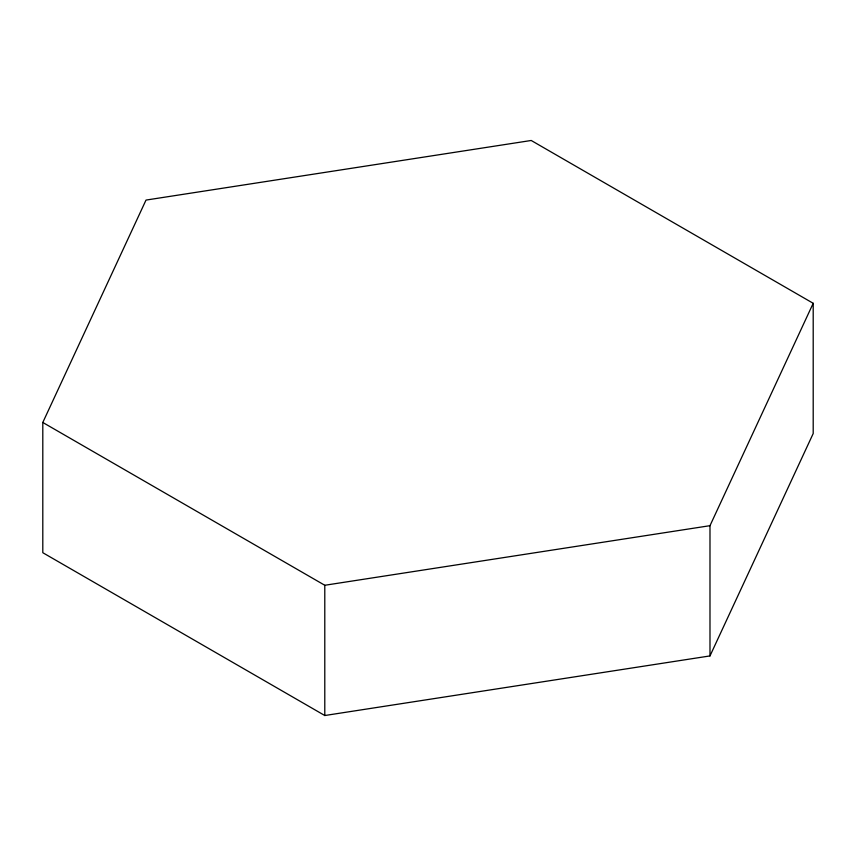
<?xml version="1.0" encoding="UTF-8"?>
<svg xmlns="http://www.w3.org/2000/svg" width="856" height="856" viewBox="0 0 856 856"><rect width="100%" height="100%" fill="white"/><g stroke="black" fill="none" stroke-linecap="round" stroke-linejoin="round"><path stroke-width="1.28" d="M42.8 422.468L146.012 200.079L531.212 140.48L813.2 303.291L813.2 433.532L709.988 655.921L324.788 715.52L42.8 552.708L42.8 422.468L324.788 585.269L709.988 525.68L813.2 303.291M709.988 525.68L709.988 655.921M324.788 585.269L324.788 715.52"/></g></svg>
